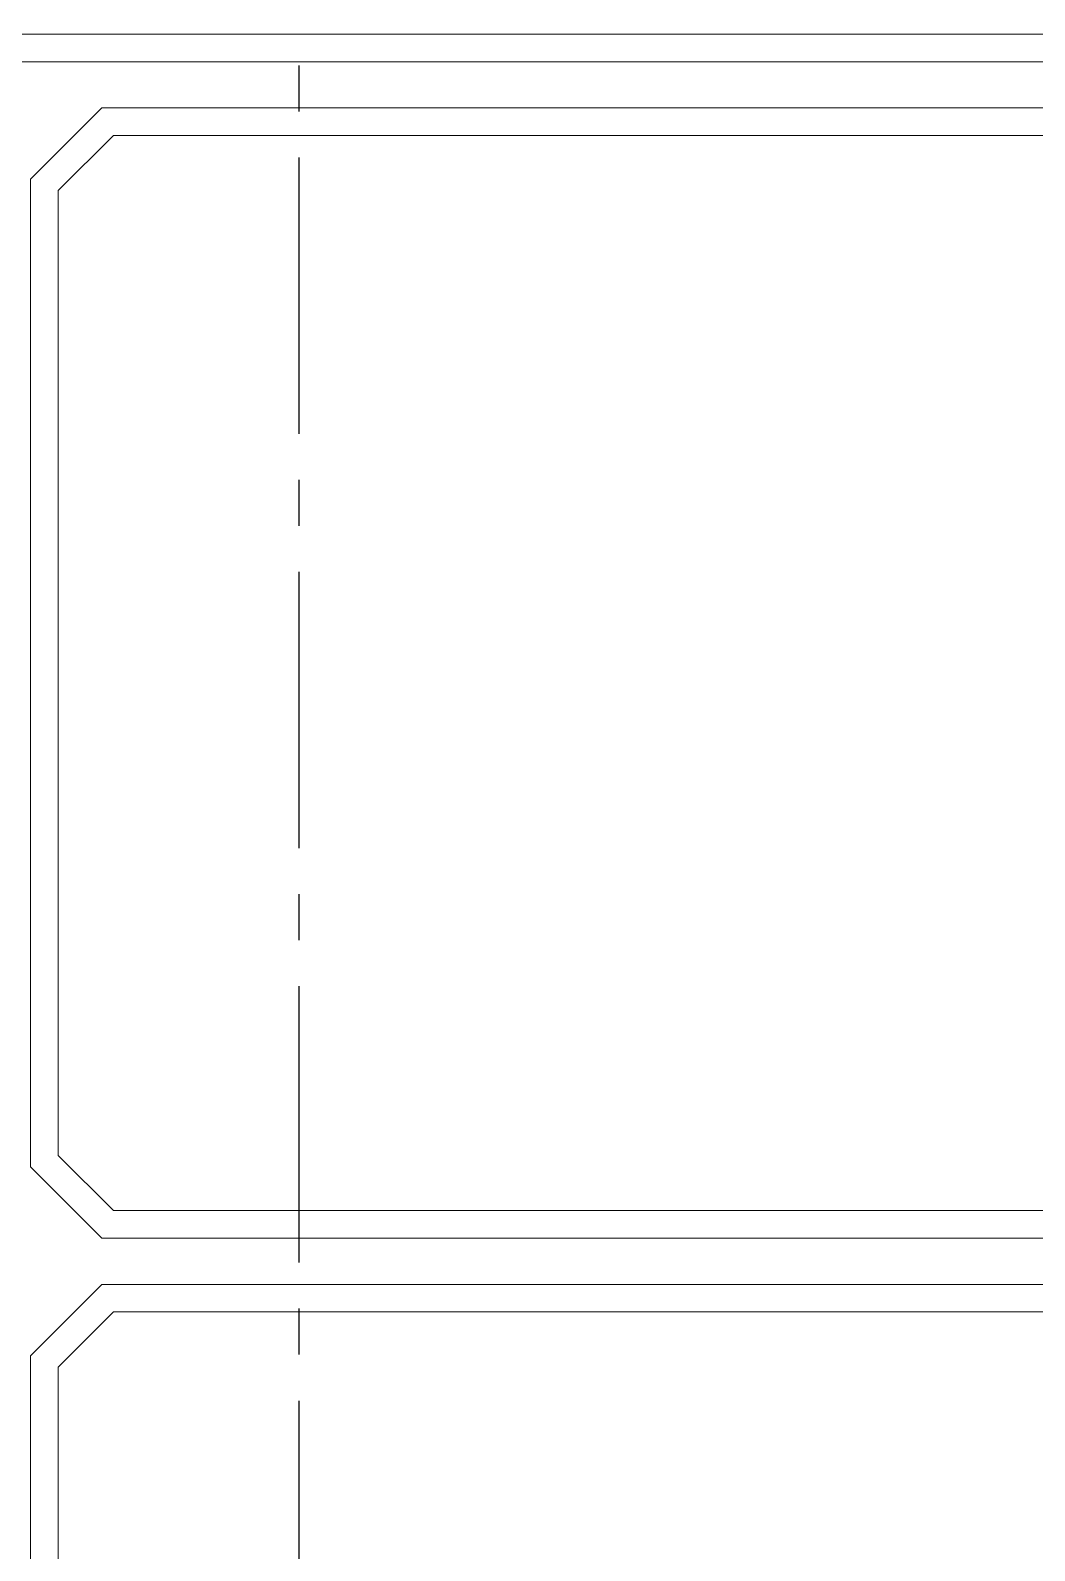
# Model space of a CAD drawing. Header units: millimetres. Extents: x 37084 to 180780, y -153145 to -16322.
# Drawn here: x 63243 to 68692, y -63819 to -55566 of the extents above; entities that cross this region are included whole.
import ezdxf

# ---------------------------------------------------------------- set-up
doc = ezdxf.new("R2010")
doc.units = ezdxf.units.MM
doc.header["$MEASUREMENT"] = 0
doc.linetypes.add('CENTER2', pattern=[1.125, 0.75, -0.125, 0.125, -0.125])
doc.layers.add('1_DayCS', color=30, linetype='CENTER2', lineweight=25)
doc.layers.add('Muong cap GD nay', color=3, linetype='Continuous')

msp = doc.modelspace()

# ---------------------------------------------------------------- linework, layer by layer
at = {"layer": '1_DayCS', "lineweight": 25, "ltscale": 2000}
msp.add_line((64699.9, -51755.6, 0), (64698.1, -122755.9, 0), dxfattribs=at)
at = {"layer": 'Muong cap GD nay', "lineweight": 15}
for p, q in [((77183.6, -55585.6, 0), (62042.9, -55585.6, 0)), ((77033.6, -55735.6, 0), (62105, -55735.6, 0)), ((63242.9, -56373.5, 0), (63630.8, -55985.6, 0)), ((63630.8, -55985.6, 0), (63242.9, -56373.5, 0)), ((63630.8, -55985.6, 0), (77033.6, -55985.6, 0)), ((63392.9, -56435.6, 0), (63692.9, -56135.6, 0)), ((63692.9, -56135.6, 0), (63392.9, -56435.6, 0)), ((63692.9, -56135.6, 0), (77183.6, -56135.6, 0)), ((63242.9, -61735.9, 0), (63242.9, -56373.5, 0)), ((63392.9, -61673.8, 0), (63392.9, -56435.6, 0)), ((63630.8, -62123.8, 0), (63242.9, -61735.9, 0)), ((63692.9, -61973.8, 0), (63392.9, -61673.8, 0)), ((77183.9, -61973.8, 0), (63692.9, -61973.8, 0)), ((77033.9, -62123.8, 0), (63630.8, -62123.8, 0)), ((63242.9, -62761.7, 0), (63630.8, -62373.8, 0)), ((63630.8, -62373.8, 0), (77033.9, -62373.8, 0)), ((63392.9, -62823.8, 0), (63692.9, -62523.8, 0)), ((63692.9, -62523.8, 0), (77183.9, -62523.8, 0)), ((63242.9, -75161.7, 0), (63242.9, -62761.7, 0)), ((63392.9, -75099.5, 0), (63392.9, -62823.8, 0))]:
    msp.add_line(p, q, dxfattribs=at)

doc.saveas('drawing.dxf')
